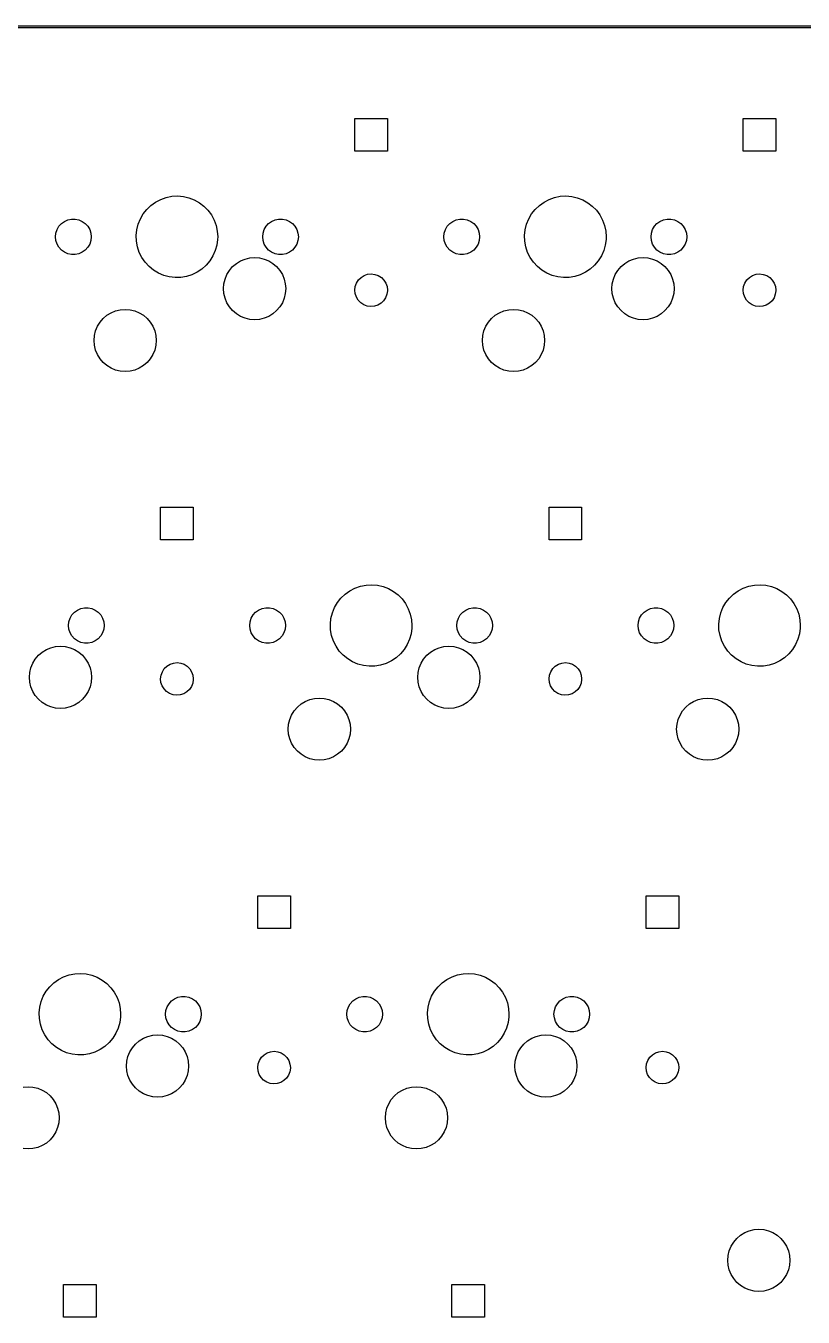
# Model space of a CAD drawing. Extents: x 64 to 386, y -179 to -50.
# Drawn here: x 303.2 to 341.4, y -113.8 to -50.5 of the extents above; entities that cross this region are included whole.
import ezdxf

# ---------------------------------------------------------------- set-up
doc = ezdxf.new("R2010")
doc.units = 0
doc.layers.add('BLACK', color=7, linetype='CONTINUOUS')

msp = doc.modelspace()

# ---------------------------------------------------------------- linework, layer by layer
at = {"layer": 'BLACK', "linetype": 'CONTINUOUS'}
for p, q in [((69.04, -50.46), (380.87, -50.46)), ((380.87, -50.56), (69.04, -50.56)), ((319.36, -56.6), (319.36, -55)), ((319.36, -55), (320.96, -55)), ((320.96, -55), (320.96, -56.6)), ((338.41, -56.6), (338.41, -55)), ((338.41, -55), (340.01, -55)), ((340.01, -55), (340.01, -56.6)), ((320.96, -56.6), (319.36, -56.6)), ((340.01, -56.6), (338.41, -56.6)), ((310.107, -58.8709), (310.384, -58.8158)), ((310.384, -58.8158), (310.666, -58.8002)), ((310.666, -58.8002), (310.948, -58.8246)), ((310.948, -58.8246), (311.223, -58.8884)), ((329.157, -58.8709), (329.434, -58.8158)), ((329.434, -58.8158), (329.716, -58.8002)), ((329.716, -58.8002), (329.998, -58.8246)), ((329.998, -58.8246), (330.273, -58.8884)), ((308.981, -59.6758), (309.156, -59.454)), ((309.156, -59.454), (309.36, -59.259)), ((309.36, -59.259), (309.59, -59.0947)), ((309.59, -59.0947), (309.841, -58.9645)), ((309.841, -58.9645), (310.107, -58.8709)), ((311.223, -58.8884), (311.487, -58.9903)), ((311.487, -58.9903), (311.733, -59.1284)), ((311.733, -59.1284), (311.958, -59.2998)), ((311.958, -59.2998), (312.156, -59.5011)), ((328.031, -59.6758), (328.206, -59.454)), ((328.206, -59.454), (328.41, -59.259)), ((328.41, -59.259), (328.64, -59.0947)), ((328.64, -59.0947), (328.891, -58.9645)), ((328.891, -58.9645), (329.157, -58.8709)), ((330.273, -58.8884), (330.537, -58.9903)), ((330.537, -58.9903), (330.783, -59.1284)), ((330.783, -59.1284), (331.008, -59.2998)), ((331.008, -59.2998), (331.206, -59.5011)), ((304.97, -60.1497), (305.118, -60.0422)), ((305.118, -60.0422), (305.285, -59.9678)), ((305.285, -59.9678), (305.464, -59.9298)), ((305.464, -59.9298), (305.646, -59.9298)), ((305.646, -59.9298), (305.825, -59.9678)), ((305.825, -59.9678), (305.993, -60.0422)), ((305.993, -60.0422), (306.14, -60.1497)), ((308.733, -60.182), (308.839, -59.9201)), ((308.839, -59.9201), (308.981, -59.6758)), ((312.156, -59.5011), (312.324, -59.7283)), ((312.324, -59.7283), (312.458, -59.977)), ((312.458, -59.977), (312.556, -60.242)), ((315.13, -60.1497), (315.277, -60.0422)), ((315.277, -60.0422), (315.445, -59.9678)), ((315.445, -59.9678), (315.624, -59.9298)), ((315.624, -59.9298), (315.806, -59.9298)), ((315.806, -59.9298), (315.985, -59.9678)), ((315.985, -59.9678), (316.152, -60.0422)), ((316.152, -60.0422), (316.3, -60.1497)), ((324.02, -60.1497), (324.167, -60.0422)), ((324.167, -60.0422), (324.335, -59.9678)), ((324.335, -59.9678), (324.514, -59.9298)), ((324.514, -59.9298), (324.696, -59.9298)), ((324.696, -59.9298), (324.875, -59.9678)), ((324.875, -59.9678), (325.042, -60.0422)), ((325.042, -60.0422), (325.19, -60.1497)), ((327.783, -60.182), (327.889, -59.9201)), ((327.889, -59.9201), (328.031, -59.6758)), ((331.206, -59.5011), (331.374, -59.7283)), ((331.374, -59.7283), (331.508, -59.977)), ((331.508, -59.977), (331.606, -60.242)), ((334.18, -60.1497), (334.327, -60.0422)), ((334.327, -60.0422), (334.495, -59.9678)), ((334.495, -59.9678), (334.674, -59.9298)), ((334.674, -59.9298), (334.856, -59.9298)), ((334.856, -59.9298), (335.035, -59.9678)), ((335.035, -59.9678), (335.202, -60.0422)), ((335.202, -60.0422), (335.35, -60.1497)), ((304.68, -60.8), (304.699, -60.6181)), ((304.699, -60.6181), (304.756, -60.4441)), ((304.756, -60.4441), (304.847, -60.2857)), ((304.847, -60.2857), (304.97, -60.1497)), ((306.14, -60.1497), (306.263, -60.2857)), ((306.263, -60.2857), (306.354, -60.4441)), ((306.354, -60.4441), (306.411, -60.6181)), ((306.411, -60.6181), (306.43, -60.8)), ((308.636, -60.7372), (308.665, -60.4561)), ((308.647, -61.0195), (308.636, -60.7372)), ((308.665, -60.4561), (308.733, -60.182)), ((312.556, -60.242), (312.615, -60.5182)), ((312.615, -60.5182), (312.635, -60.8)), ((314.84, -60.8), (314.859, -60.6181)), ((314.859, -60.6181), (314.916, -60.4441)), ((314.916, -60.4441), (315.007, -60.2857)), ((315.007, -60.2857), (315.13, -60.1497)), ((316.3, -60.1497), (316.423, -60.2857)), ((316.423, -60.2857), (316.514, -60.4441)), ((316.514, -60.4441), (316.571, -60.6181)), ((316.571, -60.6181), (316.59, -60.8)), ((323.73, -60.8), (323.749, -60.6181)), ((323.749, -60.6181), (323.806, -60.4441)), ((323.806, -60.4441), (323.897, -60.2857)), ((323.897, -60.2857), (324.02, -60.1497)), ((325.19, -60.1497), (325.313, -60.2857)), ((325.313, -60.2857), (325.404, -60.4441)), ((325.404, -60.4441), (325.461, -60.6181)), ((325.461, -60.6181), (325.48, -60.8)), ((327.686, -60.7372), (327.715, -60.4561)), ((327.697, -61.0195), (327.686, -60.7372)), ((327.715, -60.4561), (327.783, -60.182)), ((331.606, -60.242), (331.665, -60.5182)), ((331.665, -60.5182), (331.685, -60.8)), ((333.89, -60.8), (333.909, -60.6181)), ((333.909, -60.6181), (333.966, -60.4441)), ((333.966, -60.4441), (334.057, -60.2857)), ((334.057, -60.2857), (334.18, -60.1497)), ((335.35, -60.1497), (335.473, -60.2857)), ((335.473, -60.2857), (335.564, -60.4441)), ((335.564, -60.4441), (335.621, -60.6181)), ((335.621, -60.6181), (335.64, -60.8)), ((304.699, -60.9819), (304.68, -60.8)), ((304.756, -61.1559), (304.699, -60.9819)), ((304.847, -61.3143), (304.756, -61.1559)), ((304.97, -61.4503), (304.847, -61.3143)), ((306.263, -61.3143), (306.14, -61.4503)), ((306.354, -61.1559), (306.263, -61.3143)), ((306.411, -60.9819), (306.354, -61.1559)), ((306.43, -60.8), (306.411, -60.9819)), ((308.698, -61.2974), (308.647, -61.0195)), ((308.787, -61.5654), (308.698, -61.2974)), ((312.593, -61.2056), (312.517, -61.4775)), ((312.631, -60.9256), (312.593, -61.2056)), ((312.635, -60.8), (312.631, -60.9256)), ((314.859, -60.9819), (314.84, -60.8)), ((314.916, -61.1559), (314.859, -60.9819)), ((315.007, -61.3143), (314.916, -61.1559)), ((315.13, -61.4503), (315.007, -61.3143)), ((316.423, -61.3143), (316.3, -61.4503)), ((316.514, -61.1559), (316.423, -61.3143)), ((316.571, -60.9819), (316.514, -61.1559)), ((316.59, -60.8), (316.571, -60.9819)), ((323.749, -60.9819), (323.73, -60.8)), ((323.806, -61.1559), (323.749, -60.9819)), ((323.897, -61.3143), (323.806, -61.1559)), ((324.02, -61.4503), (323.897, -61.3143)), ((325.313, -61.3143), (325.19, -61.4503)), ((325.404, -61.1559), (325.313, -61.3143)), ((325.461, -60.9819), (325.404, -61.1559)), ((325.48, -60.8), (325.461, -60.9819)), ((327.748, -61.2974), (327.697, -61.0195)), ((327.837, -61.5654), (327.748, -61.2974)), ((331.643, -61.2056), (331.567, -61.4775)), ((331.681, -60.9256), (331.643, -61.2056)), ((331.685, -60.8), (331.681, -60.9256)), ((333.909, -60.9819), (333.89, -60.8)), ((333.966, -61.1559), (333.909, -60.9819)), ((334.057, -61.3143), (333.966, -61.1559)), ((334.18, -61.4503), (334.057, -61.3143)), ((335.473, -61.3143), (335.35, -61.4503)), ((335.564, -61.1559), (335.473, -61.3143)), ((335.621, -60.9819), (335.564, -61.1559)), ((335.64, -60.8), (335.621, -60.9819)), ((305.118, -61.5578), (304.97, -61.4503)), ((305.285, -61.6322), (305.118, -61.5578)), ((305.464, -61.6702), (305.285, -61.6322)), ((305.646, -61.6702), (305.464, -61.6702)), ((305.825, -61.6322), (305.646, -61.6702)), ((305.993, -61.5578), (305.825, -61.6322)), ((306.14, -61.4503), (305.993, -61.5578)), ((308.914, -61.8181), (308.787, -61.5654)), ((309.074, -62.0505), (308.914, -61.8181)), ((312.253, -61.9756), (312.071, -62.1918)), ((312.403, -61.7359), (312.253, -61.9756)), ((312.517, -61.4775), (312.403, -61.7359)), ((313.549, -62.1062), (313.753, -61.9812)), ((313.753, -61.9812), (313.974, -61.8896)), ((313.974, -61.8896), (314.206, -61.8338)), ((314.206, -61.8338), (314.445, -61.815)), ((314.445, -61.815), (314.684, -61.8338)), ((314.684, -61.8338), (314.916, -61.8896)), ((314.916, -61.8896), (315.137, -61.9812)), ((315.277, -61.5578), (315.13, -61.4503)), ((315.137, -61.9812), (315.341, -62.1062)), ((315.445, -61.6322), (315.277, -61.5578)), ((315.624, -61.6702), (315.445, -61.6322)), ((315.806, -61.6702), (315.624, -61.6702)), ((315.985, -61.6322), (315.806, -61.6702)), ((316.152, -61.5578), (315.985, -61.6322)), ((316.3, -61.4503), (316.152, -61.5578)), ((324.167, -61.5578), (324.02, -61.4503)), ((324.335, -61.6322), (324.167, -61.5578)), ((324.514, -61.6702), (324.335, -61.6322)), ((324.696, -61.6702), (324.514, -61.6702)), ((324.875, -61.6322), (324.696, -61.6702)), ((325.042, -61.5578), (324.875, -61.6322)), ((325.19, -61.4503), (325.042, -61.5578)), ((327.964, -61.8181), (327.837, -61.5654)), ((328.124, -62.0505), (327.964, -61.8181)), ((331.303, -61.9756), (331.121, -62.1918)), ((331.453, -61.7359), (331.303, -61.9756)), ((331.567, -61.4775), (331.453, -61.7359)), ((332.599, -62.1062), (332.803, -61.9812)), ((332.803, -61.9812), (333.024, -61.8896)), ((333.024, -61.8896), (333.256, -61.8338)), ((333.256, -61.8338), (333.495, -61.815)), ((333.495, -61.815), (333.734, -61.8338)), ((333.734, -61.8338), (333.966, -61.8896)), ((333.966, -61.8896), (334.187, -61.9812)), ((334.327, -61.5578), (334.18, -61.4503)), ((334.187, -61.9812), (334.391, -62.1062)), ((334.495, -61.6322), (334.327, -61.5578)), ((334.674, -61.6702), (334.495, -61.6322)), ((334.856, -61.6702), (334.674, -61.6702)), ((335.035, -61.6322), (334.856, -61.6702)), ((335.202, -61.5578), (335.035, -61.6322)), ((335.35, -61.4503), (335.202, -61.5578)), ((309.266, -62.2579), (309.074, -62.0505)), ((309.485, -62.4363), (309.266, -62.2579)), ((309.727, -62.582), (309.485, -62.4363)), ((309.987, -62.6922), (309.727, -62.582)), ((311.626, -62.5373), (311.371, -62.6596)), ((311.861, -62.3803), (311.626, -62.5373)), ((312.071, -62.1918), (311.861, -62.3803)), ((312.995, -62.8687), (313.086, -62.6477)), ((313.086, -62.6477), (313.211, -62.4436)), ((313.211, -62.4436), (313.367, -62.2617)), ((313.367, -62.2617), (313.549, -62.1062)), ((315.341, -62.1062), (315.523, -62.2617)), ((315.523, -62.2617), (315.679, -62.4436)), ((315.679, -62.4436), (315.804, -62.6477)), ((315.804, -62.6477), (315.895, -62.8687)), ((319.819, -62.6961), (319.988, -62.6387)), ((319.988, -62.6387), (320.166, -62.62)), ((320.166, -62.62), (320.343, -62.6411)), ((320.343, -62.6411), (320.511, -62.701)), ((328.316, -62.2579), (328.124, -62.0505)), ((328.535, -62.4363), (328.316, -62.2579)), ((328.777, -62.582), (328.535, -62.4363)), ((329.037, -62.6922), (328.777, -62.582)), ((330.676, -62.5373), (330.421, -62.6596)), ((330.911, -62.3803), (330.676, -62.5373)), ((331.121, -62.1918), (330.911, -62.3803)), ((332.045, -62.8687), (332.136, -62.6477)), ((332.136, -62.6477), (332.261, -62.4436)), ((332.261, -62.4436), (332.417, -62.2617)), ((332.417, -62.2617), (332.599, -62.1062)), ((334.391, -62.1062), (334.573, -62.2617)), ((334.573, -62.2617), (334.729, -62.4436)), ((334.729, -62.4436), (334.854, -62.6477)), ((334.854, -62.6477), (334.945, -62.8687)), ((338.869, -62.6961), (339.038, -62.6387)), ((339.038, -62.6387), (339.216, -62.62)), ((339.216, -62.62), (339.393, -62.6411)), ((339.393, -62.6411), (339.561, -62.701)), ((310.26, -62.7646), (309.987, -62.6922)), ((310.541, -62.7978), (310.26, -62.7646)), ((310.823, -62.7911), (310.541, -62.7978)), ((311.102, -62.7447), (310.823, -62.7911)), ((311.371, -62.6596), (311.102, -62.7447)), ((312.92, -63.34), (312.939, -63.1014)), ((312.939, -63.1014), (312.995, -62.8687)), ((315.895, -62.8687), (315.951, -63.1014)), ((315.951, -63.1014), (315.97, -63.34)), ((319.36, -63.4088), (319.382, -63.2319)), ((319.382, -63.2319), (319.443, -63.0643)), ((319.443, -63.0643), (319.54, -62.9144)), ((319.54, -62.9144), (319.667, -62.7896)), ((319.667, -62.7896), (319.819, -62.6961)), ((320.511, -62.701), (320.661, -62.7965)), ((320.661, -62.7965), (320.787, -62.9231)), ((320.787, -62.9231), (320.881, -63.0743)), ((320.881, -63.0743), (320.94, -63.2428)), ((320.94, -63.2428), (320.96, -63.42)), ((329.31, -62.7646), (329.037, -62.6922)), ((329.591, -62.7978), (329.31, -62.7646)), ((329.873, -62.7911), (329.591, -62.7978)), ((330.152, -62.7447), (329.873, -62.7911)), ((330.421, -62.6596), (330.152, -62.7447)), ((331.97, -63.34), (331.989, -63.1014)), ((331.989, -63.1014), (332.045, -62.8687)), ((334.945, -62.8687), (335.001, -63.1014)), ((335.001, -63.1014), (335.02, -63.34)), ((338.41, -63.4088), (338.432, -63.2319)), ((338.432, -63.2319), (338.493, -63.0643)), ((338.493, -63.0643), (338.59, -62.9144)), ((338.59, -62.9144), (338.717, -62.7896)), ((338.717, -62.7896), (338.869, -62.6961)), ((339.561, -62.701), (339.711, -62.7965)), ((339.711, -62.7965), (339.837, -62.9231)), ((339.837, -62.9231), (339.931, -63.0743)), ((339.931, -63.0743), (339.99, -63.2428)), ((339.99, -63.2428), (340.01, -63.42)), ((312.939, -63.5786), (312.92, -63.34)), ((312.995, -63.8113), (312.939, -63.5786)), ((313.086, -64.0323), (312.995, -63.8113)), ((315.895, -63.8113), (315.804, -64.0323)), ((315.951, -63.5786), (315.895, -63.8113)), ((315.97, -63.34), (315.951, -63.5786)), ((319.377, -63.5863), (319.36, -63.4088)), ((319.434, -63.7556), (319.377, -63.5863)), ((319.526, -63.9081), (319.434, -63.7556)), ((319.65, -64.0364), (319.526, -63.9081)), ((320.872, -63.7857), (320.773, -63.9342)), ((320.935, -63.619), (320.872, -63.7857)), ((320.96, -63.4423), (320.935, -63.619)), ((320.96, -63.42), (320.96, -63.4423)), ((331.989, -63.5786), (331.97, -63.34)), ((332.045, -63.8113), (331.989, -63.5786)), ((332.136, -64.0323), (332.045, -63.8113)), ((334.945, -63.8113), (334.854, -64.0323)), ((335.001, -63.5786), (334.945, -63.8113)), ((335.02, -63.34), (335.001, -63.5786)), ((338.427, -63.5863), (338.41, -63.4088)), ((338.484, -63.7556), (338.427, -63.5863)), ((338.576, -63.9081), (338.484, -63.7556)), ((338.7, -64.0364), (338.576, -63.9081)), ((339.922, -63.7857), (339.823, -63.9342)), ((339.985, -63.619), (339.922, -63.7857)), ((340.01, -63.4423), (339.985, -63.619)), ((340.01, -63.42), (340.01, -63.4423)), ((307.199, -64.6462), (307.403, -64.5212)), ((307.403, -64.5212), (307.624, -64.4296)), ((307.624, -64.4296), (307.856, -64.3738)), ((307.856, -64.3738), (308.095, -64.355)), ((308.095, -64.355), (308.334, -64.3738)), ((308.334, -64.3738), (308.566, -64.4296)), ((308.566, -64.4296), (308.787, -64.5212)), ((308.787, -64.5212), (308.991, -64.6462)), ((313.211, -64.2364), (313.086, -64.0323)), ((313.367, -64.4183), (313.211, -64.2364)), ((313.549, -64.5738), (313.367, -64.4183)), ((315.523, -64.4183), (315.341, -64.5738)), ((315.679, -64.2364), (315.523, -64.4183)), ((315.804, -64.0323), (315.679, -64.2364)), ((319.799, -64.1341), (319.65, -64.0364)), ((319.966, -64.1962), (319.799, -64.1341)), ((320.143, -64.2198), (319.966, -64.1962)), ((320.321, -64.2037), (320.143, -64.2198)), ((320.49, -64.1485), (320.321, -64.2037)), ((320.644, -64.0572), (320.49, -64.1485)), ((320.773, -63.9342), (320.644, -64.0572)), ((326.249, -64.6462), (326.453, -64.5212)), ((326.453, -64.5212), (326.674, -64.4296)), ((326.674, -64.4296), (326.906, -64.3738)), ((326.906, -64.3738), (327.145, -64.355)), ((327.145, -64.355), (327.384, -64.3738)), ((327.384, -64.3738), (327.616, -64.4296)), ((327.616, -64.4296), (327.837, -64.5212)), ((327.837, -64.5212), (328.041, -64.6462)), ((332.261, -64.2364), (332.136, -64.0323)), ((332.417, -64.4183), (332.261, -64.2364)), ((332.599, -64.5738), (332.417, -64.4183)), ((334.573, -64.4183), (334.391, -64.5738)), ((334.729, -64.2364), (334.573, -64.4183)), ((334.854, -64.0323), (334.729, -64.2364)), ((338.849, -64.1341), (338.7, -64.0364)), ((339.016, -64.1962), (338.849, -64.1341)), ((339.193, -64.2198), (339.016, -64.1962)), ((339.371, -64.2037), (339.193, -64.2198)), ((339.54, -64.1485), (339.371, -64.2037)), ((339.694, -64.0572), (339.54, -64.1485)), ((339.823, -63.9342), (339.694, -64.0572)), ((306.645, -65.4087), (306.736, -65.1877)), ((306.736, -65.1877), (306.861, -64.9836)), ((306.861, -64.9836), (307.017, -64.8017)), ((307.017, -64.8017), (307.199, -64.6462)), ((308.991, -64.6462), (309.173, -64.8017)), ((309.173, -64.8017), (309.329, -64.9836)), ((309.329, -64.9836), (309.454, -65.1877)), ((309.454, -65.1877), (309.545, -65.4087)), ((313.753, -64.6988), (313.549, -64.5738)), ((313.974, -64.7904), (313.753, -64.6988)), ((314.206, -64.8462), (313.974, -64.7904)), ((314.445, -64.865), (314.206, -64.8462)), ((314.684, -64.8462), (314.445, -64.865)), ((314.916, -64.7904), (314.684, -64.8462)), ((315.137, -64.6988), (314.916, -64.7904)), ((315.341, -64.5738), (315.137, -64.6988)), ((325.695, -65.4087), (325.786, -65.1877)), ((325.786, -65.1877), (325.911, -64.9836)), ((325.911, -64.9836), (326.067, -64.8017)), ((326.067, -64.8017), (326.249, -64.6462)), ((328.041, -64.6462), (328.223, -64.8017)), ((328.223, -64.8017), (328.379, -64.9836)), ((328.379, -64.9836), (328.504, -65.1877)), ((328.504, -65.1877), (328.595, -65.4087)), ((332.803, -64.6988), (332.599, -64.5738)), ((333.024, -64.7904), (332.803, -64.6988)), ((333.256, -64.8462), (333.024, -64.7904)), ((333.495, -64.865), (333.256, -64.8462)), ((333.734, -64.8462), (333.495, -64.865)), ((333.966, -64.7904), (333.734, -64.8462)), ((334.187, -64.6988), (333.966, -64.7904)), ((334.391, -64.5738), (334.187, -64.6988)), ((306.57, -65.88), (306.589, -65.6414)), ((306.589, -65.6414), (306.645, -65.4087)), ((309.545, -65.4087), (309.601, -65.6414)), ((309.601, -65.6414), (309.62, -65.88)), ((325.62, -65.88), (325.639, -65.6414)), ((325.639, -65.6414), (325.695, -65.4087)), ((328.595, -65.4087), (328.651, -65.6414)), ((328.651, -65.6414), (328.67, -65.88)), ((306.589, -66.1186), (306.57, -65.88)), ((306.645, -66.3513), (306.589, -66.1186)), ((306.736, -66.5723), (306.645, -66.3513)), ((309.545, -66.3513), (309.454, -66.5723)), ((309.601, -66.1186), (309.545, -66.3513)), ((309.62, -65.88), (309.601, -66.1186)), ((325.639, -66.1186), (325.62, -65.88)), ((325.695, -66.3513), (325.639, -66.1186)), ((325.786, -66.5723), (325.695, -66.3513)), ((328.595, -66.3513), (328.504, -66.5723)), ((328.651, -66.1186), (328.595, -66.3513)), ((328.67, -65.88), (328.651, -66.1186)), ((306.861, -66.7764), (306.736, -66.5723)), ((307.017, -66.9583), (306.861, -66.7764)), ((307.199, -67.1138), (307.017, -66.9583)), ((309.173, -66.9583), (308.991, -67.1138)), ((309.329, -66.7764), (309.173, -66.9583)), ((309.454, -66.5723), (309.329, -66.7764)), ((325.911, -66.7764), (325.786, -66.5723)), ((326.067, -66.9583), (325.911, -66.7764)), ((326.249, -67.1138), (326.067, -66.9583)), ((328.223, -66.9583), (328.041, -67.1138)), ((328.379, -66.7764), (328.223, -66.9583)), ((328.504, -66.5723), (328.379, -66.7764)), ((307.403, -67.2388), (307.199, -67.1138)), ((307.624, -67.3304), (307.403, -67.2388)), ((307.856, -67.3862), (307.624, -67.3304)), ((308.095, -67.405), (307.856, -67.3862)), ((308.334, -67.3862), (308.095, -67.405)), ((308.566, -67.3304), (308.334, -67.3862)), ((308.787, -67.2388), (308.566, -67.3304)), ((308.991, -67.1138), (308.787, -67.2388)), ((326.453, -67.2388), (326.249, -67.1138)), ((326.674, -67.3304), (326.453, -67.2388)), ((326.906, -67.3862), (326.674, -67.3304)), ((327.145, -67.405), (326.906, -67.3862)), ((327.384, -67.3862), (327.145, -67.405)), ((327.616, -67.3304), (327.384, -67.3862)), ((327.837, -67.2388), (327.616, -67.3304)), ((328.041, -67.1138), (327.837, -67.2388)), ((309.835, -75.65), (309.835, -74.05)), ((309.835, -74.05), (311.435, -74.05)), ((311.435, -74.05), (311.435, -75.65)), ((328.885, -75.65), (328.885, -74.05)), ((328.885, -74.05), (330.485, -74.05)), ((330.485, -74.05), (330.485, -75.65)), ((311.435, -75.65), (309.835, -75.65)), ((330.485, -75.65), (328.885, -75.65)), ((318.681, -78.504), (318.885, -78.309)), ((318.885, -78.309), (319.115, -78.1447)), ((319.115, -78.1447), (319.366, -78.0145)), ((319.366, -78.0145), (319.632, -77.9209)), ((319.632, -77.9209), (319.909, -77.8658)), ((319.909, -77.8658), (320.191, -77.8502)), ((320.191, -77.8502), (320.473, -77.8746)), ((320.473, -77.8746), (320.748, -77.9384)), ((320.748, -77.9384), (321.012, -78.0403)), ((321.012, -78.0403), (321.258, -78.1784)), ((321.258, -78.1784), (321.483, -78.3498)), ((321.483, -78.3498), (321.681, -78.5511)), ((337.731, -78.504), (337.935, -78.309)), ((337.935, -78.309), (338.165, -78.1447)), ((338.165, -78.1447), (338.416, -78.0145)), ((338.416, -78.0145), (338.682, -77.9209)), ((338.682, -77.9209), (338.959, -77.8658)), ((338.959, -77.8658), (339.241, -77.8502)), ((339.241, -77.8502), (339.523, -77.8746)), ((339.523, -77.8746), (339.798, -77.9384)), ((339.798, -77.9384), (340.062, -78.0403)), ((340.062, -78.0403), (340.308, -78.1784)), ((340.308, -78.1784), (340.533, -78.3498)), ((340.533, -78.3498), (340.731, -78.5511)), ((305.605, -79.1997), (305.752, -79.0922)), ((305.752, -79.0922), (305.92, -79.0178)), ((305.92, -79.0178), (306.099, -78.9798)), ((306.099, -78.9798), (306.281, -78.9798)), ((306.281, -78.9798), (306.46, -79.0178)), ((306.46, -79.0178), (306.627, -79.0922)), ((306.627, -79.0922), (306.775, -79.1997)), ((314.495, -79.1997), (314.642, -79.0922)), ((314.642, -79.0922), (314.81, -79.0178)), ((314.81, -79.0178), (314.989, -78.9798)), ((314.989, -78.9798), (315.171, -78.9798)), ((315.171, -78.9798), (315.35, -79.0178)), ((315.35, -79.0178), (315.517, -79.0922)), ((315.517, -79.0922), (315.665, -79.1997)), ((318.258, -79.232), (318.364, -78.9701)), ((318.364, -78.9701), (318.506, -78.7258)), ((318.506, -78.7258), (318.681, -78.504)), ((321.681, -78.5511), (321.849, -78.7783)), ((321.849, -78.7783), (321.983, -79.027)), ((321.983, -79.027), (322.081, -79.292)), ((324.655, -79.1997), (324.803, -79.0922)), ((324.803, -79.0922), (324.97, -79.0178)), ((324.97, -79.0178), (325.149, -78.9798)), ((325.149, -78.9798), (325.331, -78.9798)), ((325.331, -78.9798), (325.51, -79.0178)), ((325.51, -79.0178), (325.678, -79.0922)), ((325.678, -79.0922), (325.825, -79.1997)), ((333.545, -79.1997), (333.692, -79.0922)), ((333.692, -79.0922), (333.86, -79.0178)), ((333.86, -79.0178), (334.039, -78.9798)), ((334.039, -78.9798), (334.221, -78.9798)), ((334.221, -78.9798), (334.4, -79.0178)), ((334.4, -79.0178), (334.567, -79.0922)), ((334.567, -79.0922), (334.715, -79.1997)), ((337.308, -79.232), (337.414, -78.9701)), ((337.414, -78.9701), (337.556, -78.7258)), ((337.556, -78.7258), (337.731, -78.504)), ((340.731, -78.5511), (340.899, -78.7783)), ((340.899, -78.7783), (341.033, -79.027)), ((341.033, -79.027), (341.131, -79.292)), ((305.315, -79.85), (305.334, -79.6681)), ((305.334, -79.6681), (305.391, -79.4941)), ((305.391, -79.4941), (305.482, -79.3357)), ((305.482, -79.3357), (305.605, -79.1997)), ((306.775, -79.1997), (306.898, -79.3357)), ((306.898, -79.3357), (306.989, -79.4941)), ((306.989, -79.4941), (307.046, -79.6681)), ((307.046, -79.6681), (307.065, -79.85)), ((314.205, -79.85), (314.224, -79.6681)), ((314.224, -79.6681), (314.281, -79.4941)), ((314.281, -79.4941), (314.372, -79.3357)), ((314.372, -79.3357), (314.495, -79.1997)), ((315.665, -79.1997), (315.788, -79.3357)), ((315.788, -79.3357), (315.879, -79.4941)), ((315.879, -79.4941), (315.936, -79.6681)), ((315.936, -79.6681), (315.955, -79.85)), ((318.161, -79.7872), (318.19, -79.5061)), ((318.19, -79.5061), (318.258, -79.232)), ((322.081, -79.292), (322.14, -79.5682)), ((322.14, -79.5682), (322.16, -79.85)), ((324.365, -79.85), (324.384, -79.6681)), ((324.384, -79.6681), (324.441, -79.4941)), ((324.441, -79.4941), (324.532, -79.3357)), ((324.532, -79.3357), (324.655, -79.1997)), ((325.825, -79.1997), (325.948, -79.3357)), ((325.948, -79.3357), (326.039, -79.4941)), ((326.039, -79.4941), (326.096, -79.6681)), ((326.096, -79.6681), (326.115, -79.85)), ((333.255, -79.85), (333.274, -79.6681)), ((333.274, -79.6681), (333.331, -79.4941)), ((333.331, -79.4941), (333.422, -79.3357)), ((333.422, -79.3357), (333.545, -79.1997)), ((334.715, -79.1997), (334.838, -79.3357)), ((334.838, -79.3357), (334.929, -79.4941)), ((334.929, -79.4941), (334.986, -79.6681)), ((334.986, -79.6681), (335.005, -79.85)), ((337.211, -79.7872), (337.24, -79.5061)), ((337.24, -79.5061), (337.308, -79.232)), ((341.131, -79.292), (341.19, -79.5682)), ((341.19, -79.5682), (341.21, -79.85)), ((305.334, -80.0319), (305.315, -79.85)), ((305.391, -80.2059), (305.334, -80.0319)), ((305.482, -80.3643), (305.391, -80.2059)), ((305.605, -80.5003), (305.482, -80.3643)), ((306.898, -80.3643), (306.775, -80.5003)), ((306.989, -80.2059), (306.898, -80.3643)), ((307.046, -80.0319), (306.989, -80.2059)), ((307.065, -79.85), (307.046, -80.0319)), ((314.224, -80.0319), (314.205, -79.85)), ((314.281, -80.2059), (314.224, -80.0319)), ((314.372, -80.3643), (314.281, -80.2059)), ((314.495, -80.5003), (314.372, -80.3643)), ((315.788, -80.3643), (315.665, -80.5003)), ((315.879, -80.2059), (315.788, -80.3643)), ((315.936, -80.0319), (315.879, -80.2059)), ((315.955, -79.85), (315.936, -80.0319)), ((318.172, -80.0695), (318.161, -79.7872)), ((318.223, -80.3474), (318.172, -80.0695)), ((318.312, -80.6154), (318.223, -80.3474)), ((322.118, -80.2556), (322.042, -80.5275)), ((322.156, -79.9756), (322.118, -80.2556)), ((322.16, -79.85), (322.156, -79.9756)), ((324.384, -80.0319), (324.365, -79.85)), ((324.441, -80.2059), (324.384, -80.0319)), ((324.532, -80.3643), (324.441, -80.2059)), ((324.655, -80.5003), (324.532, -80.3643)), ((325.948, -80.3643), (325.825, -80.5003)), ((326.039, -80.2059), (325.948, -80.3643)), ((326.096, -80.0319), (326.039, -80.2059)), ((326.115, -79.85), (326.096, -80.0319)), ((333.274, -80.0319), (333.255, -79.85)), ((333.331, -80.2059), (333.274, -80.0319)), ((333.422, -80.3643), (333.331, -80.2059)), ((333.545, -80.5003), (333.422, -80.3643)), ((334.838, -80.3643), (334.715, -80.5003)), ((334.929, -80.2059), (334.838, -80.3643)), ((334.986, -80.0319), (334.929, -80.2059)), ((335.005, -79.85), (334.986, -80.0319)), ((337.222, -80.0695), (337.211, -79.7872)), ((337.273, -80.3474), (337.222, -80.0695)), ((337.362, -80.6154), (337.273, -80.3474)), ((341.168, -80.2556), (341.092, -80.5275)), ((341.206, -79.9756), (341.168, -80.2556)), ((341.21, -79.85), (341.206, -79.9756)), ((304.228, -81.0312), (304.449, -80.9396)), ((304.449, -80.9396), (304.681, -80.8838)), ((304.681, -80.8838), (304.92, -80.865)), ((304.92, -80.865), (305.159, -80.8838)), ((305.159, -80.8838), (305.391, -80.9396)), ((305.391, -80.9396), (305.612, -81.0312)), ((305.752, -80.6078), (305.605, -80.5003)), ((305.92, -80.6822), (305.752, -80.6078)), ((306.099, -80.7202), (305.92, -80.6822)), ((306.281, -80.7202), (306.099, -80.7202)), ((306.46, -80.6822), (306.281, -80.7202)), ((306.627, -80.6078), (306.46, -80.6822)), ((306.775, -80.5003), (306.627, -80.6078)), ((314.642, -80.6078), (314.495, -80.5003)), ((314.81, -80.6822), (314.642, -80.6078)), ((314.989, -80.7202), (314.81, -80.6822)), ((315.171, -80.7202), (314.989, -80.7202)), ((315.35, -80.6822), (315.171, -80.7202)), ((315.517, -80.6078), (315.35, -80.6822)), ((315.665, -80.5003), (315.517, -80.6078)), ((318.439, -80.8681), (318.312, -80.6154)), ((318.599, -81.1005), (318.439, -80.8681)), ((321.928, -80.7859), (321.778, -81.0256)), ((322.042, -80.5275), (321.928, -80.7859)), ((323.278, -81.0312), (323.499, -80.9396)), ((323.499, -80.9396), (323.731, -80.8838)), ((323.731, -80.8838), (323.97, -80.865)), ((323.97, -80.865), (324.209, -80.8838)), ((324.209, -80.8838), (324.441, -80.9396)), ((324.441, -80.9396), (324.662, -81.0312)), ((324.803, -80.6078), (324.655, -80.5003)), ((324.97, -80.6822), (324.803, -80.6078)), ((325.149, -80.7202), (324.97, -80.6822)), ((325.331, -80.7202), (325.149, -80.7202)), ((325.51, -80.6822), (325.331, -80.7202)), ((325.678, -80.6078), (325.51, -80.6822)), ((325.825, -80.5003), (325.678, -80.6078)), ((333.692, -80.6078), (333.545, -80.5003)), ((333.86, -80.6822), (333.692, -80.6078)), ((334.039, -80.7202), (333.86, -80.6822)), ((334.221, -80.7202), (334.039, -80.7202)), ((334.4, -80.6822), (334.221, -80.7202)), ((334.567, -80.6078), (334.4, -80.6822)), ((334.715, -80.5003), (334.567, -80.6078)), ((337.489, -80.8681), (337.362, -80.6154)), ((337.649, -81.1005), (337.489, -80.8681)), ((340.978, -80.7859), (340.828, -81.0256)), ((341.092, -80.5275), (340.978, -80.7859)), ((303.561, -81.6977), (303.686, -81.4936)), ((303.686, -81.4936), (303.842, -81.3117)), ((303.842, -81.3117), (304.024, -81.1562)), ((304.024, -81.1562), (304.228, -81.0312)), ((305.612, -81.0312), (305.816, -81.1562)), ((305.816, -81.1562), (305.998, -81.3117)), ((305.998, -81.3117), (306.154, -81.4936)), ((306.154, -81.4936), (306.279, -81.6977)), ((318.791, -81.3079), (318.599, -81.1005)), ((319.01, -81.4863), (318.791, -81.3079)), ((319.252, -81.632), (319.01, -81.4863)), ((319.512, -81.7422), (319.252, -81.632)), ((321.151, -81.5873), (320.896, -81.7096)), ((321.386, -81.4303), (321.151, -81.5873)), ((321.596, -81.2418), (321.386, -81.4303)), ((321.778, -81.0256), (321.596, -81.2418)), ((322.611, -81.6977), (322.736, -81.4936)), ((322.736, -81.4936), (322.892, -81.3117)), ((322.892, -81.3117), (323.074, -81.1562)), ((323.074, -81.1562), (323.278, -81.0312)), ((324.662, -81.0312), (324.866, -81.1562)), ((324.866, -81.1562), (325.048, -81.3117)), ((325.048, -81.3117), (325.204, -81.4936)), ((325.204, -81.4936), (325.329, -81.6977)), ((337.841, -81.3079), (337.649, -81.1005)), ((338.06, -81.4863), (337.841, -81.3079)), ((338.302, -81.632), (338.06, -81.4863)), ((338.562, -81.7422), (338.302, -81.632)), ((340.201, -81.5873), (339.946, -81.7096)), ((340.436, -81.4303), (340.201, -81.5873)), ((340.646, -81.2418), (340.436, -81.4303)), ((340.828, -81.0256), (340.646, -81.2418)), ((303.395, -82.39), (303.414, -82.1514)), ((303.414, -82.1514), (303.47, -81.9187)), ((303.47, -81.9187), (303.561, -81.6977)), ((306.279, -81.6977), (306.37, -81.9187)), ((306.37, -81.9187), (306.426, -82.1514)), ((306.426, -82.1514), (306.445, -82.39)), ((309.857, -82.2819), (309.918, -82.1143)), ((309.918, -82.1143), (310.015, -81.9644)), ((310.015, -81.9644), (310.142, -81.8396)), ((310.142, -81.8396), (310.294, -81.7461)), ((310.294, -81.7461), (310.463, -81.6887)), ((310.463, -81.6887), (310.641, -81.67)), ((310.641, -81.67), (310.818, -81.6911)), ((310.818, -81.6911), (310.986, -81.751)), ((310.986, -81.751), (311.136, -81.8465)), ((311.136, -81.8465), (311.262, -81.9731)), ((311.262, -81.9731), (311.356, -82.1243)), ((311.356, -82.1243), (311.415, -82.2928)), ((319.785, -81.8146), (319.512, -81.7422)), ((320.066, -81.8478), (319.785, -81.8146)), ((320.348, -81.8411), (320.066, -81.8478)), ((320.627, -81.7947), (320.348, -81.8411)), ((320.896, -81.7096), (320.627, -81.7947)), ((322.445, -82.39), (322.464, -82.1514)), ((322.464, -82.1514), (322.52, -81.9187)), ((322.52, -81.9187), (322.611, -81.6977)), ((325.329, -81.6977), (325.42, -81.9187)), ((325.42, -81.9187), (325.476, -82.1514)), ((325.476, -82.1514), (325.495, -82.39)), ((328.907, -82.2819), (328.968, -82.1143)), ((328.968, -82.1143), (329.065, -81.9644)), ((329.065, -81.9644), (329.192, -81.8396)), ((329.192, -81.8396), (329.344, -81.7461)), ((329.344, -81.7461), (329.513, -81.6887)), ((329.513, -81.6887), (329.691, -81.67)), ((329.691, -81.67), (329.868, -81.6911)), ((329.868, -81.6911), (330.036, -81.751)), ((330.036, -81.751), (330.186, -81.8465)), ((330.186, -81.8465), (330.312, -81.9731)), ((330.312, -81.9731), (330.406, -82.1243)), ((330.406, -82.1243), (330.465, -82.2928)), ((338.835, -81.8146), (338.562, -81.7422)), ((339.116, -81.8478), (338.835, -81.8146)), ((339.398, -81.8411), (339.116, -81.8478)), ((339.677, -81.7947), (339.398, -81.8411)), ((339.946, -81.7096), (339.677, -81.7947)), ((303.414, -82.6286), (303.395, -82.39)), ((303.47, -82.8613), (303.414, -82.6286)), ((303.561, -83.0823), (303.47, -82.8613)), ((306.37, -82.8613), (306.279, -83.0823)), ((306.426, -82.6286), (306.37, -82.8613)), ((306.445, -82.39), (306.426, -82.6286)), ((309.835, -82.4588), (309.857, -82.2819)), ((309.852, -82.6363), (309.835, -82.4588)), ((309.909, -82.8056), (309.852, -82.6363)), ((310.001, -82.9581), (309.909, -82.8056)), ((311.347, -82.8357), (311.248, -82.9842)), ((311.41, -82.669), (311.347, -82.8357)), ((311.435, -82.4923), (311.41, -82.669)), ((311.415, -82.2928), (311.435, -82.47)), ((311.435, -82.47), (311.435, -82.4923)), ((322.464, -82.6286), (322.445, -82.39)), ((322.52, -82.8613), (322.464, -82.6286)), ((322.611, -83.0823), (322.52, -82.8613)), ((325.42, -82.8613), (325.329, -83.0823)), ((325.476, -82.6286), (325.42, -82.8613)), ((325.495, -82.39), (325.476, -82.6286)), ((328.885, -82.4588), (328.907, -82.2819)), ((328.902, -82.6363), (328.885, -82.4588)), ((328.959, -82.8056), (328.902, -82.6363)), ((329.051, -82.9581), (328.959, -82.8056)), ((330.397, -82.8357), (330.298, -82.9842)), ((330.46, -82.669), (330.397, -82.8357)), ((330.485, -82.4923), (330.46, -82.669)), ((330.465, -82.2928), (330.485, -82.47)), ((330.485, -82.47), (330.485, -82.4923)), ((303.686, -83.2864), (303.561, -83.0823)), ((303.842, -83.4683), (303.686, -83.2864)), ((304.024, -83.6238), (303.842, -83.4683)), ((305.998, -83.4683), (305.816, -83.6238)), ((306.154, -83.2864), (305.998, -83.4683)), ((306.279, -83.0823), (306.154, -83.2864)), ((310.125, -83.0864), (310.001, -82.9581)), ((310.274, -83.1841), (310.125, -83.0864)), ((310.441, -83.2462), (310.274, -83.1841)), ((310.618, -83.2698), (310.441, -83.2462)), ((310.796, -83.2537), (310.618, -83.2698)), ((310.965, -83.1985), (310.796, -83.2537)), ((311.119, -83.1072), (310.965, -83.1985)), ((311.248, -82.9842), (311.119, -83.1072)), ((316.928, -83.5712), (317.149, -83.4796)), ((317.149, -83.4796), (317.381, -83.4238)), ((317.381, -83.4238), (317.62, -83.405)), ((317.62, -83.405), (317.859, -83.4238)), ((317.859, -83.4238), (318.091, -83.4796)), ((318.091, -83.4796), (318.312, -83.5712)), ((322.736, -83.2864), (322.611, -83.0823)), ((322.892, -83.4683), (322.736, -83.2864)), ((323.074, -83.6238), (322.892, -83.4683)), ((325.048, -83.4683), (324.866, -83.6238)), ((325.204, -83.2864), (325.048, -83.4683)), ((325.329, -83.0823), (325.204, -83.2864)), ((329.175, -83.0864), (329.051, -82.9581)), ((329.324, -83.1841), (329.175, -83.0864)), ((329.491, -83.2462), (329.324, -83.1841)), ((329.668, -83.2698), (329.491, -83.2462)), ((329.846, -83.2537), (329.668, -83.2698)), ((330.015, -83.1985), (329.846, -83.2537)), ((330.169, -83.1072), (330.015, -83.1985)), ((330.298, -82.9842), (330.169, -83.1072)), ((335.978, -83.5712), (336.199, -83.4796)), ((336.199, -83.4796), (336.431, -83.4238)), ((336.431, -83.4238), (336.67, -83.405)), ((336.67, -83.405), (336.909, -83.4238)), ((336.909, -83.4238), (337.141, -83.4796)), ((337.141, -83.4796), (337.362, -83.5712)), ((304.228, -83.7488), (304.024, -83.6238)), ((304.449, -83.8404), (304.228, -83.7488)), ((304.681, -83.8962), (304.449, -83.8404)), ((304.92, -83.915), (304.681, -83.8962)), ((305.159, -83.8962), (304.92, -83.915)), ((305.391, -83.8404), (305.159, -83.8962)), ((305.612, -83.7488), (305.391, -83.8404)), ((305.816, -83.6238), (305.612, -83.7488)), ((316.261, -84.2377), (316.386, -84.0336)), ((316.386, -84.0336), (316.542, -83.8517)), ((316.542, -83.8517), (316.724, -83.6962)), ((316.724, -83.6962), (316.928, -83.5712)), ((318.312, -83.5712), (318.516, -83.6962)), ((318.516, -83.6962), (318.698, -83.8517)), ((318.698, -83.8517), (318.854, -84.0336)), ((318.854, -84.0336), (318.979, -84.2377)), ((323.278, -83.7488), (323.074, -83.6238)), ((323.499, -83.8404), (323.278, -83.7488)), ((323.731, -83.8962), (323.499, -83.8404)), ((323.97, -83.915), (323.731, -83.8962)), ((324.209, -83.8962), (323.97, -83.915)), ((324.441, -83.8404), (324.209, -83.8962)), ((324.662, -83.7488), (324.441, -83.8404)), ((324.866, -83.6238), (324.662, -83.7488)), ((335.311, -84.2377), (335.436, -84.0336)), ((335.436, -84.0336), (335.592, -83.8517)), ((335.592, -83.8517), (335.774, -83.6962)), ((335.774, -83.6962), (335.978, -83.5712)), ((337.362, -83.5712), (337.566, -83.6962)), ((337.566, -83.6962), (337.748, -83.8517)), ((337.748, -83.8517), (337.904, -84.0336)), ((337.904, -84.0336), (338.029, -84.2377)), ((316.095, -84.93), (316.114, -84.6914)), ((316.114, -84.6914), (316.17, -84.4587)), ((316.17, -84.4587), (316.261, -84.2377)), ((318.979, -84.2377), (319.07, -84.4587)), ((319.07, -84.4587), (319.126, -84.6914)), ((319.126, -84.6914), (319.145, -84.93)), ((335.145, -84.93), (335.164, -84.6914)), ((335.164, -84.6914), (335.22, -84.4587)), ((335.22, -84.4587), (335.311, -84.2377)), ((338.029, -84.2377), (338.12, -84.4587)), ((338.12, -84.4587), (338.176, -84.6914)), ((338.176, -84.6914), (338.195, -84.93)), ((316.114, -85.1686), (316.095, -84.93)), ((316.17, -85.4013), (316.114, -85.1686)), ((316.261, -85.6223), (316.17, -85.4013)), ((319.07, -85.4013), (318.979, -85.6223)), ((319.126, -85.1686), (319.07, -85.4013)), ((319.145, -84.93), (319.126, -85.1686)), ((335.164, -85.1686), (335.145, -84.93)), ((335.22, -85.4013), (335.164, -85.1686)), ((335.311, -85.6223), (335.22, -85.4013)), ((338.12, -85.4013), (338.029, -85.6223)), ((338.176, -85.1686), (338.12, -85.4013)), ((338.195, -84.93), (338.176, -85.1686)), ((316.386, -85.8264), (316.261, -85.6223)), ((316.542, -86.0083), (316.386, -85.8264)), ((316.724, -86.1638), (316.542, -86.0083)), ((318.698, -86.0083), (318.516, -86.1638)), ((318.854, -85.8264), (318.698, -86.0083)), ((318.979, -85.6223), (318.854, -85.8264)), ((335.436, -85.8264), (335.311, -85.6223)), ((335.592, -86.0083), (335.436, -85.8264)), ((335.774, -86.1638), (335.592, -86.0083)), ((337.748, -86.0083), (337.566, -86.1638)), ((337.904, -85.8264), (337.748, -86.0083)), ((338.029, -85.6223), (337.904, -85.8264)), ((316.928, -86.2888), (316.724, -86.1638)), ((317.149, -86.3804), (316.928, -86.2888)), ((317.381, -86.4362), (317.149, -86.3804)), ((317.62, -86.455), (317.381, -86.4362)), ((317.859, -86.4362), (317.62, -86.455)), ((318.091, -86.3804), (317.859, -86.4362)), ((318.312, -86.2888), (318.091, -86.3804)), ((318.516, -86.1638), (318.312, -86.2888)), ((335.978, -86.2888), (335.774, -86.1638)), ((336.199, -86.3804), (335.978, -86.2888)), ((336.431, -86.4362), (336.199, -86.3804)), ((336.67, -86.455), (336.431, -86.4362)), ((336.909, -86.4362), (336.67, -86.455)), ((337.141, -86.3804), (336.909, -86.4362)), ((337.362, -86.2888), (337.141, -86.3804)), ((337.566, -86.1638), (337.362, -86.2888)), ((314.597, -94.7), (314.597, -93.1)), ((314.597, -93.1), (316.197, -93.1)), ((316.197, -93.1), (316.197, -94.7)), ((333.647, -94.7), (333.647, -93.1)), ((333.647, -93.1), (335.248, -93.1)), ((335.248, -93.1), (335.248, -94.7)), ((316.197, -94.7), (314.597, -94.7)), ((335.248, -94.7), (333.647, -94.7)), ((304.393, -97.554), (304.598, -97.359)), ((304.598, -97.359), (304.828, -97.1947)), ((304.828, -97.1947), (305.078, -97.0645)), ((305.078, -97.0645), (305.345, -96.9709)), ((305.345, -96.9709), (305.622, -96.9158)), ((305.622, -96.9158), (305.904, -96.9002)), ((305.904, -96.9002), (306.185, -96.9246)), ((306.185, -96.9246), (306.461, -96.9884)), ((306.461, -96.9884), (306.724, -97.0903)), ((306.724, -97.0903), (306.971, -97.2284)), ((306.971, -97.2284), (307.195, -97.3998)), ((307.195, -97.3998), (307.393, -97.6011)), ((323.443, -97.554), (323.648, -97.359)), ((323.648, -97.359), (323.878, -97.1947)), ((323.878, -97.1947), (324.128, -97.0645)), ((324.128, -97.0645), (324.395, -96.9709)), ((324.395, -96.9709), (324.672, -96.9158)), ((324.672, -96.9158), (324.954, -96.9002)), ((324.954, -96.9002), (325.235, -96.9246)), ((325.235, -96.9246), (325.511, -96.9884)), ((325.511, -96.9884), (325.774, -97.0903)), ((325.774, -97.0903), (326.021, -97.2284)), ((326.021, -97.2284), (326.245, -97.3998)), ((326.245, -97.3998), (326.443, -97.6011)), ((303.97, -98.282), (304.076, -98.0201)), ((304.076, -98.0201), (304.218, -97.7758)), ((304.218, -97.7758), (304.393, -97.554)), ((307.393, -97.6011), (307.561, -97.8283)), ((307.561, -97.8283), (307.695, -98.077)), ((307.695, -98.077), (307.793, -98.342)), ((310.515, -98.1422), (310.682, -98.0678)), ((310.682, -98.0678), (310.861, -98.0298)), ((310.861, -98.0298), (311.044, -98.0298)), ((311.044, -98.0298), (311.223, -98.0678)), ((311.223, -98.0678), (311.39, -98.1422)), ((319.405, -98.1422), (319.572, -98.0678)), ((319.572, -98.0678), (319.751, -98.0298)), ((319.751, -98.0298), (319.934, -98.0298)), ((319.934, -98.0298), (320.113, -98.0678)), ((320.113, -98.0678), (320.28, -98.1422)), ((323.02, -98.282), (323.126, -98.0201)), ((323.126, -98.0201), (323.268, -97.7758)), ((323.268, -97.7758), (323.443, -97.554)), ((326.443, -97.6011), (326.611, -97.8283)), ((326.611, -97.8283), (326.745, -98.077)), ((326.745, -98.077), (326.843, -98.342)), ((329.565, -98.1422), (329.732, -98.0678)), ((329.732, -98.0678), (329.911, -98.0298)), ((329.911, -98.0298), (330.094, -98.0298)), ((330.094, -98.0298), (330.273, -98.0678)), ((330.273, -98.0678), (330.44, -98.1422)), ((303.873, -98.8372), (303.902, -98.5561)), ((303.902, -98.5561), (303.97, -98.282)), ((307.793, -98.342), (307.853, -98.6182)), ((307.853, -98.6182), (307.873, -98.9)), ((310.077, -98.9), (310.097, -98.7181)), ((310.097, -98.7181), (310.153, -98.5441)), ((310.153, -98.5441), (310.245, -98.3857)), ((310.245, -98.3857), (310.367, -98.2497)), ((310.367, -98.2497), (310.515, -98.1422)), ((311.39, -98.1422), (311.538, -98.2497)), ((311.538, -98.2497), (311.66, -98.3857)), ((311.66, -98.3857), (311.752, -98.5441)), ((311.752, -98.5441), (311.808, -98.7181)), ((311.808, -98.7181), (311.827, -98.9)), ((318.967, -98.9), (318.987, -98.7181)), ((318.987, -98.7181), (319.043, -98.5441)), ((319.043, -98.5441), (319.135, -98.3857)), ((319.135, -98.3857), (319.257, -98.2497)), ((319.257, -98.2497), (319.405, -98.1422)), ((320.28, -98.1422), (320.428, -98.2497)), ((320.428, -98.2497), (320.55, -98.3857)), ((320.55, -98.3857), (320.642, -98.5441)), ((320.642, -98.5441), (320.698, -98.7181)), ((320.698, -98.7181), (320.717, -98.9)), ((322.923, -98.8372), (322.952, -98.5561)), ((322.952, -98.5561), (323.02, -98.282)), ((326.843, -98.342), (326.903, -98.6182)), ((326.903, -98.6182), (326.922, -98.9)), ((329.127, -98.9), (329.147, -98.7181)), ((329.147, -98.7181), (329.203, -98.5441)), ((329.203, -98.5441), (329.295, -98.3857)), ((329.295, -98.3857), (329.417, -98.2497)), ((329.417, -98.2497), (329.565, -98.1422)), ((330.44, -98.1422), (330.588, -98.2497)), ((330.588, -98.2497), (330.71, -98.3857)), ((330.71, -98.3857), (330.802, -98.5441)), ((330.802, -98.5441), (330.858, -98.7181)), ((330.858, -98.7181), (330.877, -98.9)), ((303.885, -99.1195), (303.873, -98.8372)), ((303.935, -99.3974), (303.885, -99.1195)), ((307.831, -99.3056), (307.754, -99.5775)), ((307.869, -99.0256), (307.831, -99.3056)), ((307.873, -98.9), (307.869, -99.0256)), ((310.097, -99.0819), (310.077, -98.9)), ((310.153, -99.2559), (310.097, -99.0819)), ((310.245, -99.4143), (310.153, -99.2559)), ((311.752, -99.2559), (311.66, -99.4143)), ((311.808, -99.0819), (311.752, -99.2559)), ((311.827, -98.9), (311.808, -99.0819)), ((318.987, -99.0819), (318.967, -98.9)), ((319.043, -99.2559), (318.987, -99.0819)), ((319.135, -99.4143), (319.043, -99.2559)), ((320.642, -99.2559), (320.55, -99.4143)), ((320.698, -99.0819), (320.642, -99.2559)), ((320.717, -98.9), (320.698, -99.0819)), ((322.935, -99.1195), (322.923, -98.8372)), ((322.985, -99.3974), (322.935, -99.1195)), ((326.881, -99.3056), (326.804, -99.5775)), ((326.919, -99.0256), (326.881, -99.3056)), ((326.922, -98.9), (326.919, -99.0256)), ((329.147, -99.0819), (329.127, -98.9)), ((329.203, -99.2559), (329.147, -99.0819)), ((329.295, -99.4143), (329.203, -99.2559)), ((330.802, -99.2559), (330.71, -99.4143)), ((330.858, -99.0819), (330.802, -99.2559)), ((330.877, -98.9), (330.858, -99.0819)), ((304.025, -99.6654), (303.935, -99.3974)), ((304.151, -99.9181), (304.025, -99.6654)), ((304.312, -100.15), (304.151, -99.9181)), ((307.64, -99.8359), (307.491, -100.076)), ((307.754, -99.5775), (307.64, -99.8359)), ((308.99, -100.081), (309.211, -99.9896)), ((309.211, -99.9896), (309.444, -99.9338)), ((309.444, -99.9338), (309.683, -99.915)), ((309.683, -99.915), (309.921, -99.9338)), ((309.921, -99.9338), (310.154, -99.9896)), ((310.154, -99.9896), (310.375, -100.081)), ((310.367, -99.5503), (310.245, -99.4143)), ((310.515, -99.6578), (310.367, -99.5503)), ((310.682, -99.7322), (310.515, -99.6578)), ((310.861, -99.7702), (310.682, -99.7322)), ((311.044, -99.7702), (310.861, -99.7702)), ((311.223, -99.7322), (311.044, -99.7702)), ((311.39, -99.6578), (311.223, -99.7322)), ((311.538, -99.5503), (311.39, -99.6578)), ((311.66, -99.4143), (311.538, -99.5503)), ((319.257, -99.5503), (319.135, -99.4143)), ((319.405, -99.6578), (319.257, -99.5503)), ((319.572, -99.7322), (319.405, -99.6578)), ((319.751, -99.7702), (319.572, -99.7322)), ((319.934, -99.7702), (319.751, -99.7702)), ((320.113, -99.7322), (319.934, -99.7702)), ((320.28, -99.6578), (320.113, -99.7322)), ((320.428, -99.5503), (320.28, -99.6578)), ((320.55, -99.4143), (320.428, -99.5503)), ((323.075, -99.6654), (322.985, -99.3974)), ((323.201, -99.9181), (323.075, -99.6654)), ((323.362, -100.15), (323.201, -99.9181)), ((326.69, -99.8359), (326.541, -100.076)), ((326.804, -99.5775), (326.69, -99.8359)), ((328.04, -100.081), (328.261, -99.9896)), ((328.261, -99.9896), (328.494, -99.9338)), ((328.494, -99.9338), (328.732, -99.915)), ((328.732, -99.915), (328.971, -99.9338)), ((328.971, -99.9338), (329.204, -99.9896)), ((329.204, -99.9896), (329.425, -100.081)), ((329.417, -99.5503), (329.295, -99.4143)), ((329.565, -99.6578), (329.417, -99.5503)), ((329.732, -99.7322), (329.565, -99.6578)), ((329.911, -99.7702), (329.732, -99.7322)), ((330.094, -99.7702), (329.911, -99.7702)), ((330.273, -99.7322), (330.094, -99.7702)), ((330.44, -99.6578), (330.273, -99.7322)), ((330.588, -99.5503), (330.44, -99.6578)), ((330.71, -99.4143), (330.588, -99.5503)), ((304.503, -100.358), (304.312, -100.15)), ((304.722, -100.536), (304.503, -100.358)), ((304.965, -100.682), (304.722, -100.536)), ((307.098, -100.48), (306.863, -100.637)), ((307.309, -100.292), (307.098, -100.48)), ((307.491, -100.076), (307.309, -100.292)), ((308.324, -100.748), (308.449, -100.544)), ((308.449, -100.544), (308.604, -100.362)), ((308.604, -100.362), (308.786, -100.206)), ((308.786, -100.206), (308.99, -100.081)), ((310.375, -100.081), (310.579, -100.206)), ((310.579, -100.206), (310.761, -100.362)), ((310.761, -100.362), (310.916, -100.544)), ((310.916, -100.544), (311.041, -100.748)), ((323.553, -100.358), (323.362, -100.15)), ((323.772, -100.536), (323.553, -100.358)), ((324.015, -100.682), (323.772, -100.536)), ((326.148, -100.48), (325.913, -100.637)), ((326.359, -100.292), (326.148, -100.48)), ((326.541, -100.076), (326.359, -100.292)), ((327.374, -100.748), (327.499, -100.544)), ((327.499, -100.544), (327.654, -100.362)), ((327.654, -100.362), (327.836, -100.206)), ((327.836, -100.206), (328.04, -100.081)), ((329.425, -100.081), (329.629, -100.206)), ((329.629, -100.206), (329.811, -100.362)), ((329.811, -100.362), (329.966, -100.544)), ((329.966, -100.544), (330.091, -100.748)), ((305.225, -100.792), (304.965, -100.682)), ((305.498, -100.865), (305.225, -100.792)), ((305.778, -100.898), (305.498, -100.865)), ((306.061, -100.891), (305.778, -100.898)), ((306.339, -100.845), (306.061, -100.891)), ((306.609, -100.76), (306.339, -100.845)), ((306.863, -100.637), (306.609, -100.76)), ((308.157, -101.44), (308.176, -101.201)), ((308.176, -101.201), (308.232, -100.969)), ((308.232, -100.969), (308.324, -100.748)), ((311.041, -100.748), (311.133, -100.969)), ((311.133, -100.969), (311.189, -101.201)), ((311.189, -101.201), (311.207, -101.44)), ((314.62, -101.332), (314.681, -101.164)), ((314.681, -101.164), (314.778, -101.014)), ((314.778, -101.014), (314.905, -100.89)), ((314.905, -100.89), (315.057, -100.796)), ((315.057, -100.796), (315.226, -100.739)), ((315.226, -100.739), (315.403, -100.72)), ((315.403, -100.72), (315.58, -100.741)), ((315.58, -100.741), (315.748, -100.801)), ((315.748, -100.801), (315.899, -100.897)), ((315.899, -100.897), (316.024, -101.023)), ((316.024, -101.023), (316.119, -101.174)), ((316.119, -101.174), (316.178, -101.343)), ((324.275, -100.792), (324.015, -100.682)), ((324.548, -100.865), (324.275, -100.792)), ((324.828, -100.898), (324.548, -100.865)), ((325.111, -100.891), (324.828, -100.898)), ((325.389, -100.845), (325.111, -100.891)), ((325.659, -100.76), (325.389, -100.845)), ((325.913, -100.637), (325.659, -100.76)), ((327.207, -101.44), (327.226, -101.201)), ((327.226, -101.201), (327.282, -100.969)), ((327.282, -100.969), (327.374, -100.748)), ((330.091, -100.748), (330.183, -100.969)), ((330.183, -100.969), (330.239, -101.201)), ((330.239, -101.201), (330.257, -101.44)), ((333.67, -101.332), (333.731, -101.164)), ((333.731, -101.164), (333.828, -101.014)), ((333.828, -101.014), (333.955, -100.89)), ((333.955, -100.89), (334.107, -100.796)), ((334.107, -100.796), (334.276, -100.739)), ((334.276, -100.739), (334.453, -100.72)), ((334.453, -100.72), (334.63, -100.741)), ((334.63, -100.741), (334.798, -100.801)), ((334.798, -100.801), (334.949, -100.897)), ((334.949, -100.897), (335.074, -101.023)), ((335.074, -101.023), (335.169, -101.174)), ((335.169, -101.174), (335.228, -101.343)), ((308.176, -101.679), (308.157, -101.44)), ((308.232, -101.911), (308.176, -101.679)), ((311.189, -101.679), (311.133, -101.911)), ((311.207, -101.44), (311.189, -101.679)), ((314.598, -101.509), (314.62, -101.332)), ((314.615, -101.686), (314.598, -101.509)), ((314.671, -101.856), (314.615, -101.686)), ((314.764, -102.008), (314.671, -101.856)), ((316.109, -101.886), (316.01, -102.034)), ((316.172, -101.719), (316.109, -101.886)), ((316.197, -101.542), (316.172, -101.719)), ((316.178, -101.343), (316.197, -101.52)), ((316.197, -101.52), (316.197, -101.542)), ((327.226, -101.679), (327.207, -101.44)), ((327.282, -101.911), (327.226, -101.679)), ((330.239, -101.679), (330.183, -101.911)), ((330.257, -101.44), (330.239, -101.679)), ((333.648, -101.509), (333.67, -101.332)), ((333.665, -101.686), (333.648, -101.509)), ((333.721, -101.856), (333.665, -101.686)), ((333.814, -102.008), (333.721, -101.856)), ((335.159, -101.886), (335.06, -102.034)), ((335.222, -101.719), (335.159, -101.886)), ((335.247, -101.542), (335.222, -101.719)), ((335.228, -101.343), (335.248, -101.52)), ((335.248, -101.52), (335.247, -101.542)), ((303.094, -102.474), (303.332, -102.455)), ((303.332, -102.455), (303.571, -102.474)), ((303.571, -102.474), (303.804, -102.53)), ((308.324, -102.132), (308.232, -101.911)), ((308.449, -102.336), (308.324, -102.132)), ((308.604, -102.518), (308.449, -102.336)), ((308.786, -102.674), (308.604, -102.518)), ((310.761, -102.518), (310.579, -102.674)), ((310.916, -102.336), (310.761, -102.518)), ((311.041, -102.132), (310.916, -102.336)), ((311.133, -101.911), (311.041, -102.132)), ((314.888, -102.136), (314.764, -102.008)), ((315.037, -102.234), (314.888, -102.136)), ((315.204, -102.296), (315.037, -102.234)), ((315.381, -102.32), (315.204, -102.296)), ((315.558, -102.304), (315.381, -102.32)), ((315.728, -102.249), (315.558, -102.304)), ((315.881, -102.157), (315.728, -102.249)), ((316.01, -102.034), (315.881, -102.157)), ((321.911, -102.53), (322.144, -102.474)), ((322.144, -102.474), (322.382, -102.455)), ((322.382, -102.455), (322.621, -102.474)), ((322.621, -102.474), (322.854, -102.53)), ((327.374, -102.132), (327.282, -101.911)), ((327.499, -102.336), (327.374, -102.132)), ((327.654, -102.518), (327.499, -102.336)), ((327.836, -102.674), (327.654, -102.518)), ((329.811, -102.518), (329.629, -102.674)), ((329.966, -102.336), (329.811, -102.518)), ((330.091, -102.132), (329.966, -102.336)), ((330.183, -101.911), (330.091, -102.132)), ((333.938, -102.136), (333.814, -102.008)), ((334.087, -102.234), (333.938, -102.136)), ((334.254, -102.296), (334.087, -102.234)), ((334.431, -102.32), (334.254, -102.296)), ((334.608, -102.304), (334.431, -102.32)), ((334.778, -102.249), (334.608, -102.304)), ((334.931, -102.157), (334.778, -102.249)), ((335.06, -102.034), (334.931, -102.157)), ((303.804, -102.53), (304.025, -102.621)), ((304.025, -102.621), (304.229, -102.746)), ((304.229, -102.746), (304.411, -102.902)), ((304.411, -102.902), (304.566, -103.084)), ((304.566, -103.084), (304.691, -103.288)), ((308.99, -102.799), (308.786, -102.674)), ((309.211, -102.89), (308.99, -102.799)), ((309.444, -102.946), (309.211, -102.89)), ((309.683, -102.965), (309.444, -102.946)), ((309.921, -102.946), (309.683, -102.965)), ((310.154, -102.89), (309.921, -102.946)), ((310.375, -102.799), (310.154, -102.89)), ((310.579, -102.674), (310.375, -102.799)), ((321.024, -103.288), (321.149, -103.084)), ((321.149, -103.084), (321.304, -102.902)), ((321.304, -102.902), (321.486, -102.746)), ((321.486, -102.746), (321.69, -102.621)), ((321.69, -102.621), (321.911, -102.53)), ((322.854, -102.53), (323.075, -102.621)), ((323.075, -102.621), (323.279, -102.746)), ((323.279, -102.746), (323.461, -102.902)), ((323.461, -102.902), (323.616, -103.084)), ((323.616, -103.084), (323.741, -103.288)), ((328.04, -102.799), (327.836, -102.674)), ((328.261, -102.89), (328.04, -102.799)), ((328.494, -102.946), (328.261, -102.89)), ((328.732, -102.965), (328.494, -102.946)), ((328.971, -102.946), (328.732, -102.965)), ((329.204, -102.89), (328.971, -102.946)), ((329.425, -102.799), (329.204, -102.89)), ((329.629, -102.674), (329.425, -102.799)), ((304.691, -103.288), (304.783, -103.509)), ((304.783, -103.509), (304.839, -103.741)), ((304.839, -103.741), (304.857, -103.98)), ((320.857, -103.98), (320.876, -103.741)), ((320.876, -103.741), (320.932, -103.509)), ((320.932, -103.509), (321.024, -103.288)), ((323.741, -103.288), (323.833, -103.509)), ((323.833, -103.509), (323.889, -103.741)), ((323.889, -103.741), (323.907, -103.98)), ((304.839, -104.219), (304.783, -104.451)), ((304.857, -103.98), (304.839, -104.219)), ((320.876, -104.219), (320.857, -103.98)), ((320.932, -104.451), (320.876, -104.219)), ((323.889, -104.219), (323.833, -104.451)), ((323.907, -103.98), (323.889, -104.219)), ((304.411, -105.058), (304.229, -105.214)), ((304.566, -104.876), (304.411, -105.058)), ((304.691, -104.672), (304.566, -104.876)), ((304.783, -104.451), (304.691, -104.672)), ((321.024, -104.672), (320.932, -104.451)), ((321.149, -104.876), (321.024, -104.672)), ((321.304, -105.058), (321.149, -104.876)), ((321.486, -105.214), (321.304, -105.058)), ((323.461, -105.058), (323.279, -105.214)), ((323.616, -104.876), (323.461, -105.058)), ((323.741, -104.672), (323.616, -104.876)), ((323.833, -104.451), (323.741, -104.672)), ((303.332, -105.505), (303.094, -105.486)), ((303.571, -105.486), (303.332, -105.505)), ((303.804, -105.43), (303.571, -105.486)), ((304.025, -105.339), (303.804, -105.43)), ((304.229, -105.214), (304.025, -105.339)), ((321.69, -105.339), (321.486, -105.214)), ((321.911, -105.43), (321.69, -105.339)), ((322.144, -105.486), (321.911, -105.43)), ((322.382, -105.505), (322.144, -105.486)), ((322.621, -105.486), (322.382, -105.505)), ((322.854, -105.43), (322.621, -105.486)), ((323.075, -105.339), (322.854, -105.43)), ((323.279, -105.214), (323.075, -105.339)), ((338.707, -109.516), (338.94, -109.46)), ((338.94, -109.46), (339.178, -109.441)), ((339.178, -109.441), (339.417, -109.46)), ((339.417, -109.46), (339.649, -109.516)), ((337.82, -110.273), (337.945, -110.069)), ((337.945, -110.069), (338.101, -109.887)), ((338.101, -109.887), (338.282, -109.732)), ((338.282, -109.732), (338.486, -109.607)), ((338.486, -109.607), (338.707, -109.516)), ((339.649, -109.516), (339.87, -109.607)), ((339.87, -109.607), (340.074, -109.732)), ((340.074, -109.732), (340.256, -109.887)), ((340.256, -109.887), (340.411, -110.069)), ((340.411, -110.069), (340.536, -110.273)), ((337.654, -110.965), (337.673, -110.727)), ((337.673, -110.727), (337.729, -110.494)), ((337.729, -110.494), (337.82, -110.273)), ((340.536, -110.273), (340.628, -110.494)), ((340.628, -110.494), (340.683, -110.727)), ((340.683, -110.727), (340.702, -110.965)), ((337.673, -111.203), (337.654, -110.965)), ((337.729, -111.436), (337.673, -111.203)), ((340.683, -111.203), (340.628, -111.436)), ((340.702, -110.965), (340.683, -111.203)), ((337.82, -111.657), (337.729, -111.436)), ((337.945, -111.861), (337.82, -111.657)), ((338.101, -112.043), (337.945, -111.861)), ((340.411, -111.861), (340.256, -112.043)), ((340.536, -111.657), (340.411, -111.861)), ((340.628, -111.436), (340.536, -111.657)), ((305.072, -113.75), (305.072, -112.15)), ((305.072, -112.15), (306.673, -112.15)), ((306.673, -112.15), (306.673, -113.75)), ((324.123, -113.75), (324.123, -112.15)), ((324.123, -112.15), (325.722, -112.15)), ((325.722, -112.15), (325.722, -113.75)), ((338.282, -112.198), (338.101, -112.043)), ((338.486, -112.323), (338.282, -112.198)), ((338.707, -112.414), (338.486, -112.323)), ((338.94, -112.47), (338.707, -112.414)), ((339.178, -112.489), (338.94, -112.47)), ((339.417, -112.47), (339.178, -112.489)), ((339.649, -112.414), (339.417, -112.47)), ((339.87, -112.323), (339.649, -112.414)), ((340.074, -112.198), (339.87, -112.323)), ((340.256, -112.043), (340.074, -112.198)), ((306.673, -113.75), (305.072, -113.75)), ((325.722, -113.75), (324.123, -113.75))]:
    msp.add_line(p, q, dxfattribs=at)

doc.saveas('drawing.dxf')
